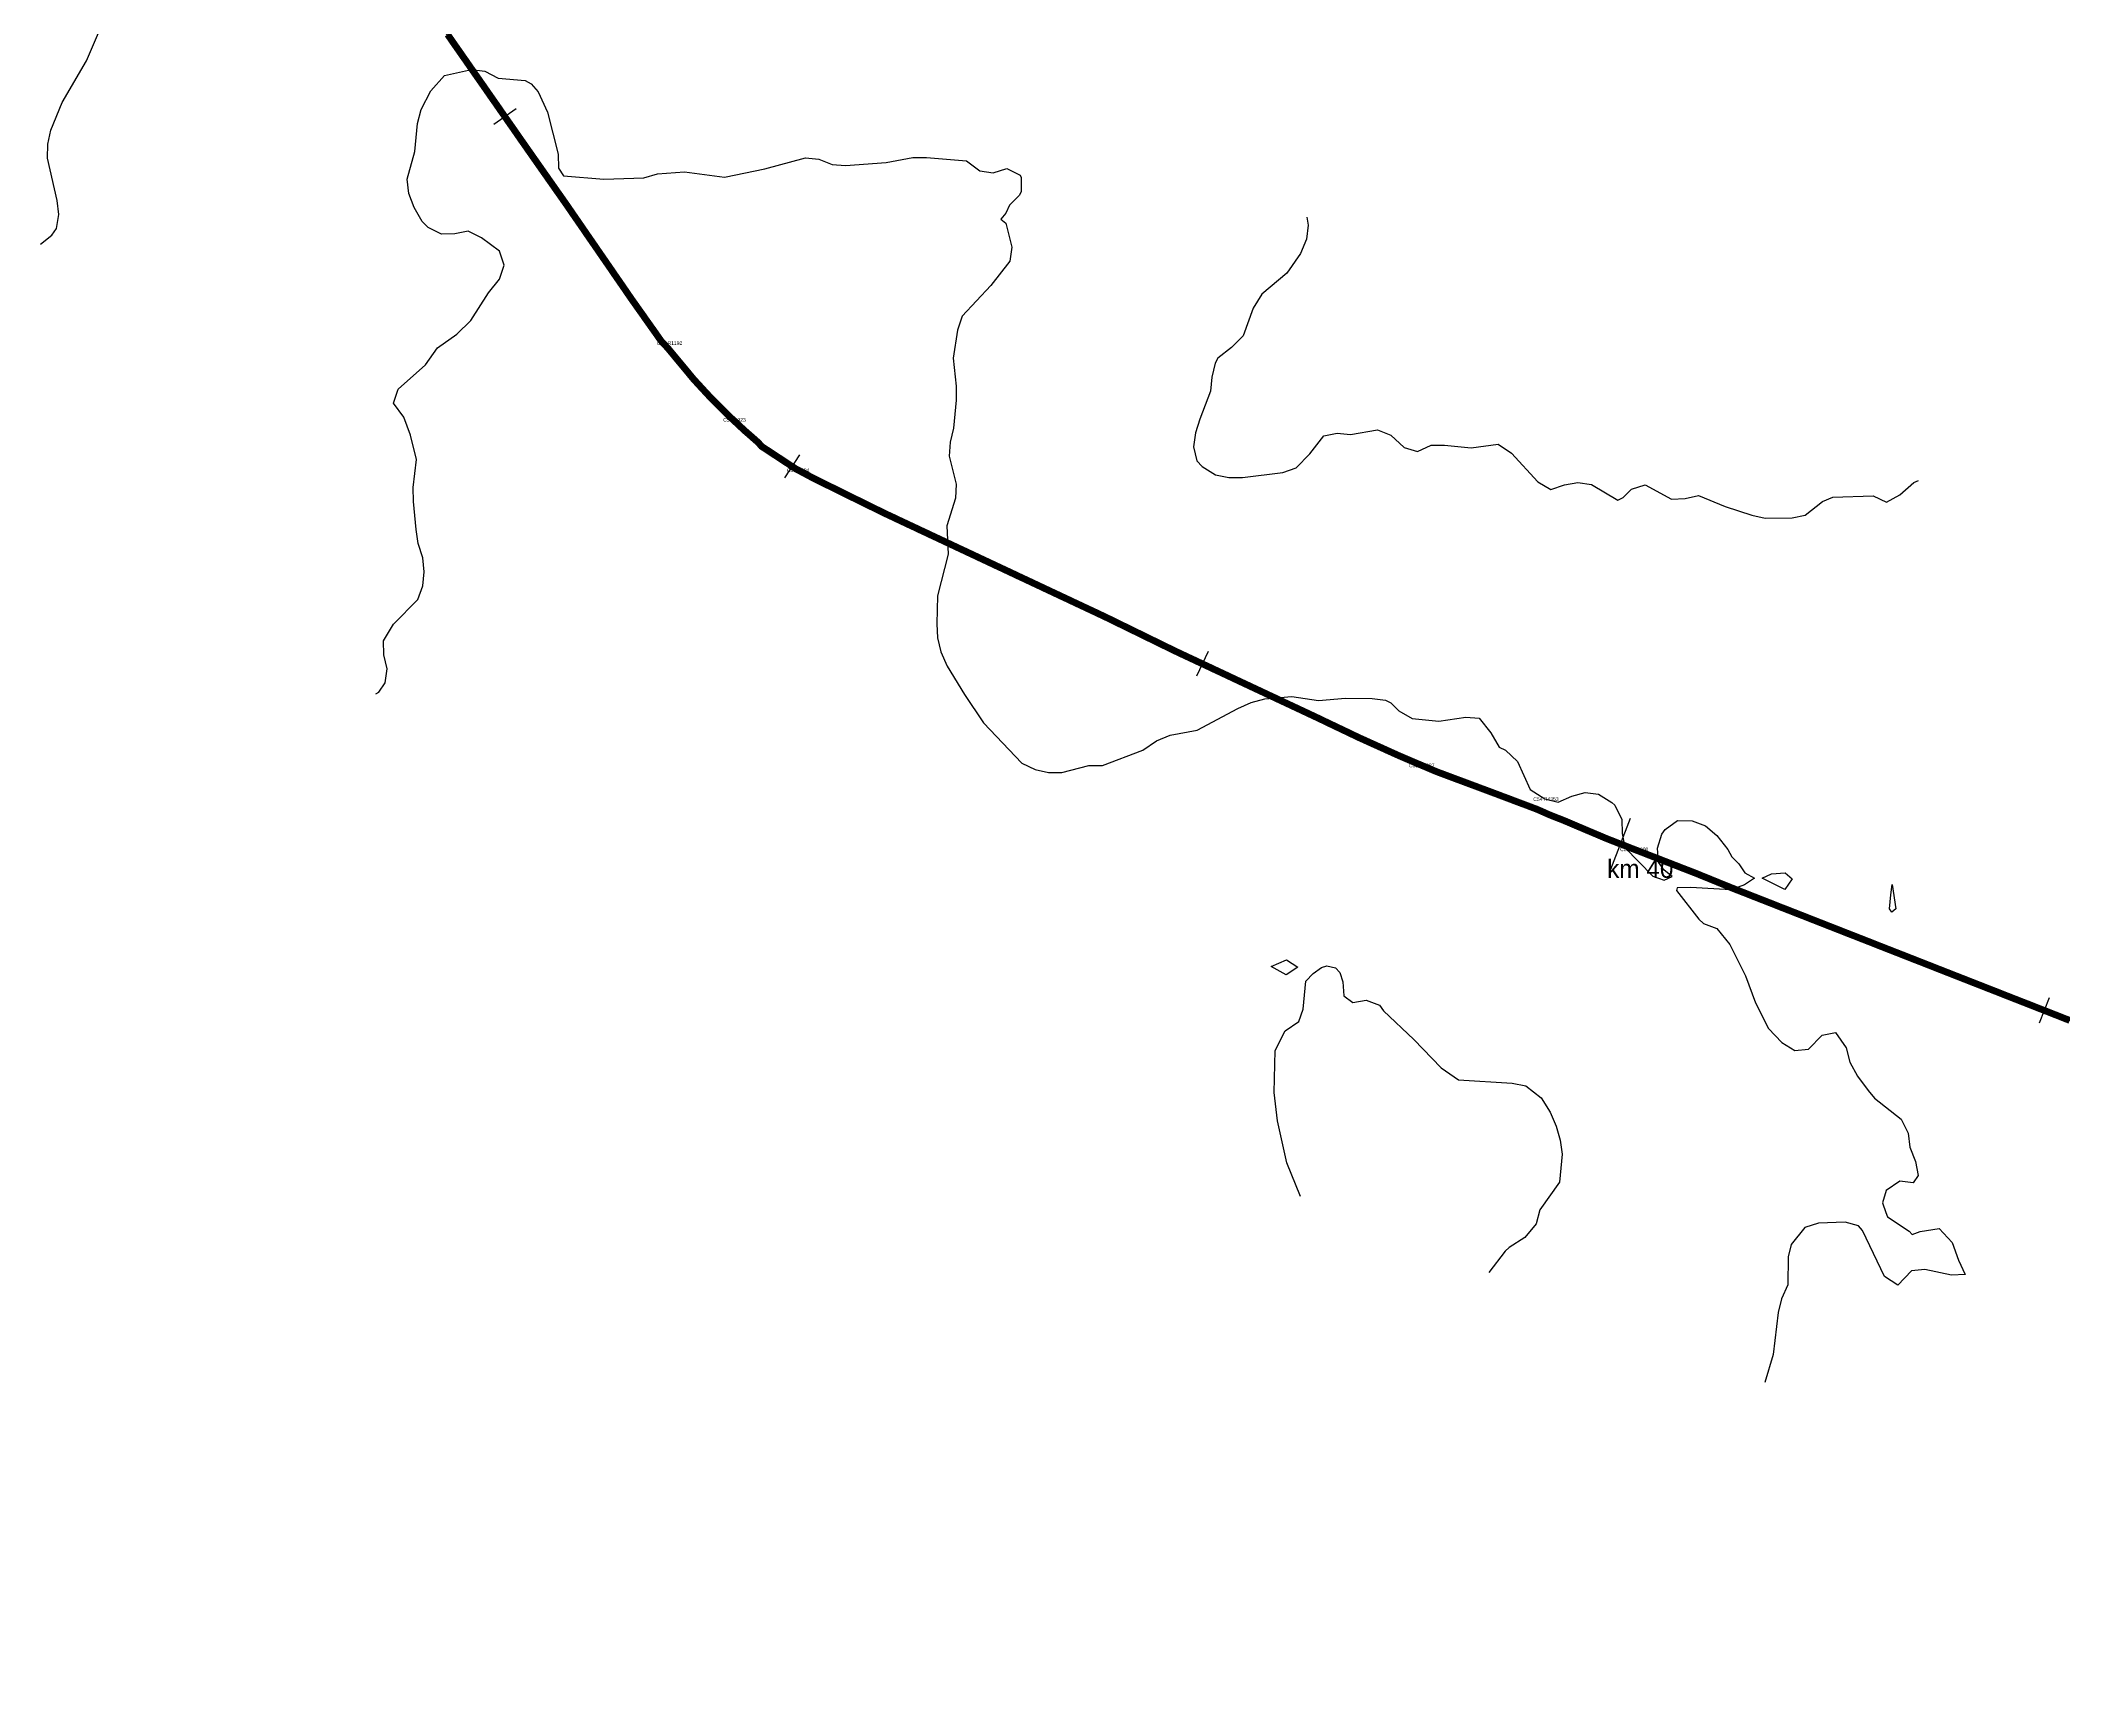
# Model space of a CAD drawing. Header units: metres. Extents: x 697254 to 930473, y 8023396 to 8227001.
# Drawn here: x 894092 to 898541, y 8041701 to 8045335 of the extents above; entities that cross this region are included whole.
import ezdxf

# ---------------------------------------------------------------- set-up
doc = ezdxf.new("R2010")
doc.units = ezdxf.units.M
for name, color, linetype in [('ALIGNMENT_FITTED', 4, 'Continuous'), ('CENTRELINE', 7, 'Continuous'), ('CHAINAGE', 7, 'Continuous'), ('CONTOUR_10M', 33, 'Continuous'), ('CONTOUR_INDEX_50M', 34, 'Continuous'), ('CURVE_LABELS', 4, 'Continuous'), ('GRADE_0-4', 3, 'Continuous')]:
    doc.layers.add(name, color=color, linetype=linetype)

msp = doc.modelspace()

# ---------------------------------------------------------------- linework, layer by layer
at = {"layer": 'ALIGNMENT_FITTED'}
for p, q in [((895430.8, 8044714), (894112.6, 8046595.9)), ((895537.4, 8044579.4), (895490.2, 8044636.2)), ((896991.8, 8043802), (895809.3, 8044361.6)), ((897296.9, 8043676.4), (897225.2, 8043703.3)), ((897476.7, 8043604.6), (897441.1, 8043619.5)), ((902325, 8041701.5), (897666.4, 8043528))]:
    msp.add_line(p, q, dxfattribs=at)
for centre, radius, start, end in [((896407.5, 8045398.1), 1192.4, -144.9905, -140.2864), ((896247.2, 8045169), 922.8, -140.2864, -128.0802), ((896106, 8044988.8), 693.8, -128.0802, -115.3238), ((898290.7, 8046547), 3036.8, -115.3238, -110.5401), ((895769.5, 8039600), 4353.2, 67.419, 69.4599), ((901316.6, 8052838), 10000, -112.58102, -111.40913)]:
    msp.add_arc(centre, radius, start, end, dxfattribs=at)
at = {"layer": 'CENTRELINE'}
msp.add_polyline3d([(898545, 8043183.3, 1442.9), (898535.7, 8043187, 1443.2), (898526.3, 8043190.7, 1443.4), (898517, 8043194.3, 1443.7), (898507.7, 8043198, 1443.7), (898498.4, 8043201.6, 1443.5), (898489, 8043205.3, 1443.3), (898479.7, 8043208.9, 1443.3), (898470.4, 8043212.6, 1443.4), (898461.1, 8043216.3, 1443.7), (898451.7, 8043219.9, 1443.8), (898442.4, 8043223.6, 1443.9), (898433.1, 8043227.2, 1443.9), (898423.8, 8043230.9, 1443.9), (898414.4, 8043234.5, 1444), (898405.1, 8043238.2, 1444.4), (898395.8, 8043241.9, 1444.7), (898386.5, 8043245.5, 1445), (898377.1, 8043249.2, 1445.3), (898367.8, 8043252.8, 1445.5), (898358.5, 8043256.5, 1445.5), (898349.2, 8043260.1, 1445.5), (898339.8, 8043263.8, 1445.4), (898330.5, 8043267.5, 1445.4), (898321.2, 8043271.1, 1445.6), (898311.9, 8043274.8, 1445.8), (898302.5, 8043278.4, 1445.9), (898293.2, 8043282.1, 1446), (898283.9, 8043285.7, 1446), (898274.6, 8043289.4, 1445.9), (898265.2, 8043293, 1445.9), (898255.9, 8043296.7, 1445.9), (898246.6, 8043300.4, 1446), (898237.3, 8043304, 1446.5), (898228, 8043307.7, 1447), (898218.6, 8043311.3, 1447.3), (898209.3, 8043315, 1447.2), (898200, 8043318.6, 1447), (898190.7, 8043322.3, 1446.6), (898181.3, 8043326, 1446.6), (898172, 8043329.6, 1446.7), (898162.7, 8043333.3, 1446.7), (898153.4, 8043336.9, 1447), (898144, 8043340.6, 1447.2), (898134.7, 8043344.2, 1447.3), (898125.4, 8043347.9, 1447.5), (898116.1, 8043351.6, 1447.6), (898106.7, 8043355.2, 1447.6), (898097.4, 8043358.9, 1447.5), (898088.1, 8043362.5, 1447.4), (898078.8, 8043366.2, 1447.4), (898069.4, 8043369.8, 1447.7), (898060.1, 8043373.5, 1448.1), (898050.8, 8043377.2, 1448.4), (898041.5, 8043380.8, 1448.4), (898032.1, 8043384.5, 1448.3), (898022.8, 8043388.1, 1448.1), (898013.5, 8043391.8, 1447.8), (898004.2, 8043395.4, 1448.1), (897994.8, 8043399.1, 1448.5), (897985.5, 8043402.7, 1448.7), (897976.2, 8043406.4, 1448.7), (897966.9, 8043410.1, 1448.7), (897957.5, 8043413.7, 1448.8), (897948.2, 8043417.4, 1448.7), (897938.9, 8043421, 1448.7), (897929.6, 8043424.7, 1448.7), (897920.2, 8043428.3, 1448.7), (897910.9, 8043432, 1448.8), (897901.6, 8043435.7, 1448.8), (897892.3, 8043439.3, 1448.7), (897883, 8043443, 1448.5), (897873.6, 8043446.6, 1448.3), (897864.3, 8043450.3, 1448.3), (897855, 8043453.9, 1448.7), (897845.7, 8043457.6, 1449.2), (897836.3, 8043461.3, 1449.6), (897827, 8043464.9, 1449.8), (897817.7, 8043468.6, 1449.9), (897808.4, 8043472.3, 1449.9), (897799.1, 8043476.1, 1449.9), (897789.8, 8043479.8, 1449.8), (897780.6, 8043483.6, 1449.7), (897771.3, 8043487.4, 1450.2), (897762, 8043491.2, 1451), (897752.7, 8043495, 1451.8), (897743.5, 8043498.7, 1451.4), (897734.2, 8043502.5, 1450.9), (897724.8, 8043506.2, 1450.3), (897715.5, 8043509.8, 1450.1), (897706.2, 8043513.4, 1449.9), (897696.8, 8043517, 1449.5), (897687.5, 8043520.7, 1449.2), (897678.2, 8043524.3, 1449.2), (897668.8, 8043527.9, 1449.3), (897659.5, 8043531.5, 1449.4), (897650.2, 8043535.2, 1449.5), (897640.8, 8043538.8, 1449.6), (897631.5, 8043542.4, 1449.7), (897622.2, 8043546, 1449.8), (897612.8, 8043549.7, 1449.9), (897603.5, 8043553.3, 1449.9), (897594.1, 8043556.9, 1450), (897584.8, 8043560.5, 1450.1), (897575.5, 8043564.2, 1450.2), (897566.1, 8043567.8, 1450.1), (897556.8, 8043571.4, 1450.1), (897547.5, 8043575.1, 1450.2), (897538.1, 8043578.7, 1450.5), (897528.9, 8043582.6, 1450.9), (897519.7, 8043586.5, 1451.3), (897510.5, 8043590.4, 1451.5), (897501.2, 8043594.3, 1451.7), (897492, 8043598.2, 1452), (897482.8, 8043602.1, 1452.2), (897473.6, 8043606, 1452.2), (897464.4, 8043609.9, 1452.1), (897455.1, 8043613.9, 1451.9), (897445.9, 8043617.8, 1451.7), (897436.6, 8043621.6, 1451.1), (897427.3, 8043625.2, 1450.5), (897418, 8043628.8, 1450.5), (897408.7, 8043632.6, 1450.8), (897399.6, 8043636.7, 1451.3), (897390.4, 8043640.8, 1451.3), (897381.2, 8043644.7, 1451.1), (897371.8, 8043648.2, 1450.9), (897362.5, 8043651.8, 1450.8), (897353.1, 8043655.3, 1450.8), (897343.7, 8043658.8, 1450.8), (897334.4, 8043662.3, 1450.9), (897325, 8043665.9, 1451), (897315.6, 8043669.4, 1451.2), (897306.2, 8043672.9, 1451.4), (897296.9, 8043676.5, 1451.5), (897287.5, 8043680, 1451.4), (897278.1, 8043683.5, 1451.4), (897268.7, 8043687, 1451.5), (897259.3, 8043690.5, 1451.6), (897250, 8043694, 1451.5), (897240.6, 8043697.5, 1451.4), (897231.2, 8043701, 1451.4), (897221.8, 8043704.5, 1451.3), (897212.4, 8043708, 1451.4), (897203, 8043711.5, 1451.5), (897193.7, 8043715, 1451.7), (897184.3, 8043718.5, 1451.8), (897174.9, 8043722, 1451.8), (897165.5, 8043725.5, 1451.8), (897156.2, 8043729.2, 1451.9), (897147, 8043733.2, 1451.9), (897137.8, 8043737.1, 1452.1), (897128.6, 8043741, 1452), (897119.3, 8043744.9, 1451.9), (897110.1, 8043748.8, 1451.7), (897100.9, 8043752.7, 1451.6), (897091.7, 8043756.7, 1451.5), (897082.5, 8043760.6, 1451.3), (897073.3, 8043764.7, 1451.1), (897064.2, 8043768.8, 1451), (897055.1, 8043772.9, 1450.9), (897046, 8043777.1, 1450.8), (897036.8, 8043781.2, 1450.7), (897027.7, 8043785.3, 1450.6), (897018.6, 8043789.4, 1450.6), (897009.4, 8043793.6, 1450.9), (897000.3, 8043797.7, 1451.2), (896991.2, 8043801.8, 1451.3), (896982.2, 8043806.1, 1451.2), (896973.1, 8043810.5, 1451.1), (896964.1, 8043814.8, 1451.1), (896955, 8043819.1, 1451.2), (896946, 8043823.4, 1451.3), (896937, 8043827.7, 1451.4), (896927.9, 8043832, 1451.2), (896918.9, 8043836.3, 1450.9), (896909.9, 8043840.7, 1450.6), (896900.8, 8043845, 1450.5), (896891.8, 8043849.3, 1450.5), (896882.7, 8043853.5, 1450.6), (896873.6, 8043857.8, 1450.6), (896864.6, 8043862, 1450.6), (896855.5, 8043866.3, 1450.5), (896846.4, 8043870.5, 1450.4), (896837.4, 8043874.8, 1450.1), (896828.3, 8043879, 1449.8), (896819.2, 8043883.3, 1449.6), (896810.2, 8043887.5, 1449.7), (896801.1, 8043891.8, 1449.8), (896792, 8043896, 1449.8), (896782.9, 8043900.3, 1449.8), (896773.9, 8043904.5, 1449.7), (896764.8, 8043908.8, 1449.5), (896755.7, 8043913, 1449.2), (896746.7, 8043917.3, 1449.1), (896737.6, 8043921.5, 1449), (896728.5, 8043925.8, 1448.9), (896719.5, 8043930, 1448.8), (896710.4, 8043934.3, 1448.7), (896701.3, 8043938.6, 1448.5), (896692.3, 8043942.8, 1448.2), (896683.2, 8043947.1, 1448), (896674.1, 8043951.3, 1448.1), (896665.1, 8043955.6, 1448.2), (896656, 8043959.8, 1448.5), (896646.9, 8043964.1, 1448.7), (896637.9, 8043968.3, 1448.9), (896628.8, 8043972.6, 1448.6), (896619.7, 8043976.8, 1448.3), (896610.6, 8043981.1, 1447.9), (896601.6, 8043985.3, 1447.5), (896592.5, 8043989.6, 1447.2), (896583.5, 8043993.9, 1447), (896574.5, 8043998.3, 1446.8), (896565.5, 8044002.7, 1446.6), (896556.5, 8044007.1, 1446.5), (896547.5, 8044011.5, 1446.4), (896538.5, 8044015.9, 1446.4), (896529.5, 8044020.3, 1446.3), (896520.5, 8044024.7, 1446.3), (896511.5, 8044029.1, 1446.3), (896502.5, 8044033.5, 1446.3), (896493.5, 8044037.9, 1446.2), (896484.5, 8044042.3, 1446), (896475.5, 8044046.7, 1445.8), (896466.5, 8044051.1, 1445.6), (896457.5, 8044055.5, 1445.6), (896448.5, 8044059.9, 1445.6), (896439.5, 8044064.3, 1445.6), (896430.5, 8044068.6, 1445.7), (896421.4, 8044072.9, 1445.7), (896412.4, 8044077.2, 1445.7), (896403.3, 8044081.4, 1445.6), (896394.2, 8044085.7, 1445.5), (896385.2, 8044089.9, 1445.5), (896376.1, 8044094.2, 1445.4), (896367, 8044098.4, 1445.5), (896358, 8044102.7, 1445.5), (896348.9, 8044107, 1445.5), (896339.8, 8044111.2, 1445.5), (896330.8, 8044115.5, 1445.5), (896321.7, 8044119.7, 1445.5), (896312.6, 8044124, 1445.6), (896303.6, 8044128.2, 1445.8), (896294.5, 8044132.5, 1446), (896285.4, 8044136.8, 1446.3), (896276.4, 8044141, 1446.7), (896267.3, 8044145.3, 1446.9), (896258.3, 8044149.5, 1447.2), (896249.2, 8044153.8, 1447), (896240.1, 8044158, 1447), (896231.1, 8044162.3, 1447), (896222, 8044166.6, 1447.3), (896212.9, 8044170.8, 1447.4), (896203.9, 8044175.1, 1447.6), (896194.8, 8044179.3, 1447.7), (896185.7, 8044183.6, 1447.8), (896176.7, 8044187.8, 1448), (896167.6, 8044192.1, 1448.3), (896158.5, 8044196.3, 1448.4), (896149.5, 8044200.6, 1448.5), (896140.4, 8044204.9, 1448.6), (896131.3, 8044209.1, 1448.8), (896122.3, 8044213.4, 1449.1), (896113.2, 8044217.6, 1449.4), (896104.1, 8044221.9, 1449.6), (896095.1, 8044226.1, 1449.8), (896086, 8044230.4, 1449.9), (896076.9, 8044234.7, 1450), (896067.9, 8044238.9, 1450.1), (896058.8, 8044243.2, 1450.2), (896049.7, 8044247.4, 1450.3), (896040.7, 8044251.7, 1450.3), (896031.6, 8044255.9, 1450.3), (896022.5, 8044260.2, 1450.4), (896013.5, 8044264.5, 1450.6), (896004.4, 8044268.7, 1450.7), (895995.3, 8044273, 1450.9), (895986.3, 8044277.2, 1451.4), (895977.2, 8044281.5, 1451.9), (895968.2, 8044285.8, 1452.3), (895959.1, 8044290, 1452.6), (895950, 8044294.3, 1452.7), (895941, 8044298.7, 1452.6), (895932, 8044303.1, 1452.7), (895923.1, 8044307.5, 1453.1), (895914.1, 8044311.9, 1453.4), (895905.1, 8044316.4, 1453.7), (895896.1, 8044320.8, 1454), (895887.1, 8044325.2, 1454.3), (895878.1, 8044329.6, 1454.6), (895869.1, 8044334.1, 1455.2), (895860.2, 8044338.5, 1455.8), (895851.2, 8044342.9, 1456.2), (895842.2, 8044347.3, 1456.1), (895833.2, 8044351.8, 1455.8), (895824.2, 8044356.2, 1455.4), (895815.2, 8044360.6, 1455.1), (895806.3, 8044365, 1455.1), (895797.3, 8044369.5, 1455.3), (895788.4, 8044374, 1455.5), (895779.5, 8044378.8, 1455.8), (895770.7, 8044383.5, 1456.2), (895761.9, 8044388.2, 1456.7), (895753, 8044392.9, 1456.8), (895744.6, 8044398.4, 1456.8), (895736.3, 8044403.9, 1456.6), (895727.9, 8044409.4, 1456.5), (895719.5, 8044414.9, 1456.5), (895711.2, 8044420.4, 1456.5), (895702.8, 8044425.9, 1456.6), (895694.4, 8044431.4, 1456.8), (895686.1, 8044436.9, 1457), (895677.7, 8044442.4, 1457), (895671.3, 8044450, 1457.1), (895663.8, 8044456.7, 1457.5), (895656.3, 8044463.3, 1458), (895648.8, 8044469.9, 1458.1), (895641.2, 8044476.5, 1457.9), (895633.9, 8044483.3, 1457.6), (895626.6, 8044490.1, 1457.2), (895619.3, 8044497, 1457.2), (895611.9, 8044503.8, 1457.2), (895604.8, 8044510.9, 1457.2), (895597.7, 8044517.9, 1457.1), (895590.6, 8044525, 1457), (895583.5, 8044532.1, 1456.9), (895576.5, 8044539.1, 1456.9), (895569.4, 8044546.2, 1456.8), (895562.3, 8044553.3, 1456.7), (895555.5, 8044560.7, 1456.6), (895548.7, 8044568, 1456.4), (895541.9, 8044575.4, 1456.2), (895535.1, 8044582.8, 1456), (895528.4, 8044590.1, 1455.8), (895522, 8044597.8, 1455.8), (895515.6, 8044605.6, 1455.7), (895509.2, 8044613.3, 1455.6), (895502.8, 8044621, 1455.5), (895496.4, 8044628.7, 1455.5), (895490, 8044636.4, 1455.4), (895483.6, 8044644.1, 1455.4), (895477.2, 8044651.8, 1455.3), (895470.8, 8044659.5, 1455.1), (895463.9, 8044666.8, 1454.9), (895457.1, 8044674.1, 1454.8), (895451.3, 8044682.3, 1454.8), (895445.6, 8044690.5, 1455), (895439.8, 8044698.7, 1454.9), (895434, 8044706.8, 1454.7), (895428.2, 8044715, 1454.5), (895422.4, 8044723.2, 1454.2), (895416.7, 8044731.4, 1453.8), (895410.9, 8044739.6, 1453.5), (895405.1, 8044747.7, 1453.5), (895399.3, 8044755.9, 1453.5), (895393.5, 8044764.1, 1453.5), (895387.8, 8044772.3, 1453.4), (895382.1, 8044780.6, 1453.3), (895376.5, 8044788.8, 1453.2), (895370.8, 8044797.1, 1453), (895365.1, 8044805.3, 1452.7), (895359.4, 8044813.6, 1452.5), (895353.7, 8044821.8, 1452.5), (895348.1, 8044830.1, 1452.6), (895342.4, 8044838.3, 1452.6), (895336.7, 8044846.6, 1452.4), (895331, 8044854.8, 1452), (895325.3, 8044863.1, 1451.7), (895319.6, 8044871.3, 1451.9), (895314, 8044879.6, 1452.1), (895308.3, 8044887.8, 1452.1), (895302.6, 8044896, 1451.8), (895296.9, 8044904.3, 1451.5), (895291.2, 8044912.5, 1451.2), (895285.6, 8044920.8, 1450.9), (895279.9, 8044929, 1450.5), (895274.2, 8044937.3, 1450.6), (895268.5, 8044945.5, 1450.7), (895262.8, 8044953.8, 1450.6), (895257.2, 8044962, 1450.4), (895251.5, 8044970.3, 1450.4), (895245.8, 8044978.5, 1450.2), (895240, 8044986.7, 1450), (895234.3, 8044994.9, 1450), (895228.5, 8045003.1, 1450), (895222.7, 8045011.3, 1450), (895217, 8045019.5, 1450), (895211.2, 8045027.7, 1450), (895205.5, 8045035.9, 1450), (895199.7, 8045044.1, 1450.1), (895194, 8045052.3, 1450.2), (895188.2, 8045060.5, 1450.6), (895182.5, 8045068.7, 1450.9), (895176.7, 8045076.9, 1451.1), (895171, 8045085.1, 1451.1), (895165.2, 8045093.3, 1450.8), (895159.5, 8045101.5, 1450.6), (895153.8, 8045109.7, 1450.6), (895148, 8045117.9, 1450.7), (895142.3, 8045126.1, 1450.7), (895136.6, 8045134.4, 1450.7), (895130.9, 8045142.6, 1450.5), (895125.1, 8045150.8, 1450.4), (895119.4, 8045159, 1450.4), (895113.7, 8045167.2, 1450.5), (895107.9, 8045175.4, 1450.5), (895102.2, 8045183.7, 1450.5), (895096.5, 8045191.9, 1450.5), (895090.8, 8045200.1, 1450.5), (895085, 8045208.3, 1450.3), (895079.3, 8045216.5, 1450.3), (895073.6, 8045224.7, 1450.4), (895067.9, 8045233, 1450.6), (895062.1, 8045241.2, 1450.6), (895056.4, 8045249.4, 1450.5), (895050.7, 8045257.6, 1450.4), (895044.9, 8045265.8, 1450.3), (895039.2, 8045274, 1450.1), (895033.5, 8045282.2, 1449.8), (895027.8, 8045290.5, 1449.6), (895022, 8045298.7, 1449.4), (895016.3, 8045306.9, 1449.3), (895010.6, 8045315.1, 1449.1), (895004.8, 8045323.3, 1449), (894999.1, 8045331.5, 1448.9), (894993.4, 8045339.8, 1448.8)], dxfattribs=at)
at = {"layer": 'CHAINAGE'}
for p, q in [((895138.3, 8045184.4), (895089.1, 8045150.1)), ((895761.1, 8044423.5), (895728.1, 8044373.3)), ((896659.7, 8043991.2), (896634.2, 8043936.9)), ((897587.9, 8043623.7), (897544.4, 8043511.9)), ((898509.3, 8043229.6), (898487.4, 8043173.7))]:
    msp.add_line(p, q, dxfattribs=at)
at = {"layer": 'CONTOUR_10M'}
for points, elevation in [([(894092.4, 8044886.7), (894117.7, 8044906.5), (894128, 8044921.6), (894132.7, 8044952.3), (894128.9, 8044983.2), (894107.9, 8045076), (894108.9, 8045106.8), (894115.4, 8045137.4), (894140, 8045198.5), (894193.6, 8045289.9), (894245.5, 8045412)], 1440), ([(896877.1, 8044946.6), (896879.8, 8044928.9), (896876.5, 8044898.1), (896862.9, 8044866.4), (896832.6, 8044823.2), (896777.7, 8044776.9), (896758.9, 8044746.5), (896737, 8044685.3), (896711.2, 8044659.8), (896681.2, 8044636.1), (896675.6, 8044624.9), (896668.1, 8044594.3), (896664.8, 8044563.6), (896641.6, 8044502.4), (896632.4, 8044471.8), (896627.5, 8044441.1), (896635.3, 8044410.2), (896647, 8044397.7), (896676.1, 8044379.4), (896705.5, 8044373.8), (896735.1, 8044374), (896823.9, 8044384.5), (896853.6, 8044395.2), (896883.7, 8044425.6), (896914.1, 8044465.6), (896943.7, 8044470.9), (896973.2, 8044468.1), (897032.4, 8044478.4), (897061.7, 8044466.5), (897090.7, 8044440), (897120.1, 8044431), (897149.9, 8044445), (897179.4, 8044445.1), (897238.3, 8044438.9), (897297.5, 8044447), (897326.8, 8044427.2), (897384.5, 8044364), (897413.7, 8044347.7), (897443.4, 8044357.4), (897473, 8044362.7), (897502.5, 8044358), (897560.8, 8044323.9), (897572.4, 8044330), (897590.8, 8044348.2), (897620.5, 8044357.3), (897679, 8044326.1), (897708.5, 8044327.7), (897738.2, 8044334.3), (897796.8, 8044309.9), (897855.4, 8044291), (897884.8, 8044284.6), (897943.9, 8044284.9), (897972.4, 8044291.2), (898010.9, 8044321.3), (898033.4, 8044330.5), (898122, 8044333.6), (898151.3, 8044319.6), (898181.1, 8044335.3), (898211.2, 8044362.5), (898222, 8044367.5)], 1440), ([(896798.4, 8043298.2), (896832.1, 8043313), (896857.4, 8043297.1), (896831.5, 8043279.8), (896798.4, 8043298.2)], 1460), ([(896862.6, 8042792.5), (896833.2, 8042866.4), (896812.2, 8042959.2), (896805.4, 8043020.9), (896807.3, 8043113.3), (896829.1, 8043157.1), (896859, 8043177.4), (896868.6, 8043204.4), (896875, 8043265.9), (896890.6, 8043283.2), (896908.9, 8043296), (896920.5, 8043299.8), (896939.6, 8043295.4), (896949.7, 8043285.1), (896955.9, 8043264.3), (896958.5, 8043233.5), (896977.9, 8043218.9), (897007.5, 8043224.4), (897036.8, 8043213.1), (897045.1, 8043200.9), (897112.1, 8043138), (897172.2, 8043075.2), (897210.7, 8043049), (897328.7, 8043041.7), (897358.1, 8043035.7), (897392.2, 8043009.3), (897412.2, 8042978.1), (897425.1, 8042947), (897433.7, 8042916.1), (897438, 8042885.2), (897432.7, 8042823.7), (897389.1, 8042763), (897381.2, 8042732.3), (897356.3, 8042702), (897321.5, 8042680.6), (897313.1, 8042672.1), (897277.2, 8042625.4)], 1460)]:
    msp.add_lwpolyline(points, dxfattribs=dict(at, elevation=elevation))
at = {"layer": 'CONTOUR_INDEX_50M', "elevation": 1450}
for points in [[(894829.5, 8043898.3), (894836.1, 8043901.8), (894850.3, 8043921.9), (894854.7, 8043952.6), (894847.4, 8043983.5), (894846.8, 8044014.4), (894868.5, 8044051), (894922, 8044105.3), (894933, 8044135.8), (894935.8, 8044166.6), (894932.9, 8044197.4), (894923, 8044228.4), (894918.2, 8044259.3), (894912.6, 8044321), (894912.1, 8044351.8), (894919.2, 8044413.3), (894906.3, 8044466.7), (894891.5, 8044506.2), (894868.7, 8044537.5), (894878.6, 8044568.1), (894938.8, 8044621.2), (894965.4, 8044658.7), (895008, 8044688.7), (895039, 8044718.9), (895077.4, 8044779.7), (895101.6, 8044810), (895111.9, 8044840.6), (895101.4, 8044871.6), (895062.5, 8044900.6), (895033.2, 8044915.7), (895003.6, 8044909.7), (894974, 8044908.6), (894944.8, 8044923.8), (894931.4, 8044936.6), (894913.8, 8044967.7), (894902.5, 8044998.7), (894899, 8045029.6), (894915.6, 8045090.9), (894921.5, 8045152.3), (894929.6, 8045183), (894950.7, 8045224.2), (894980.9, 8045258), (895040.2, 8045271), (895069.7, 8045267.7), (895098.9, 8045251.7), (895157.9, 8045247), (895171.3, 8045239.8), (895186.9, 8045222.3), (895207.1, 8045177.5), (895230.8, 8045084.7), (895231.6, 8045053.8), (895242.3, 8045037), (895330.8, 8045029.7), (895419.4, 8045032.5), (895449.1, 8045041.9), (895508.2, 8045046), (895596.6, 8045034.2), (895685.5, 8045052.8), (895774.6, 8045076.9), (895804.1, 8045073.9), (895833.4, 8045061.9), (895862.8, 8045059.6), (895951.6, 8045066.8), (896010.8, 8045077.2), (896040.4, 8045077.8), (896128.8, 8045070.3), (896157.9, 8045048), (896187.3, 8045043.8), (896217, 8045053.3), (896246.3, 8045038.4), (896248.6, 8045033.7), (896248.7, 8045002.9), (896245.4, 8044994.6), (896223.4, 8044972.7), (896215.1, 8044955.4), (896203.9, 8044942.2), (896214.7, 8044932.8), (896228.3, 8044880.2), (896224.1, 8044849.5), (896182.4, 8044795.8), (896118.8, 8044728.3), (896108.7, 8044697.7), (896099.2, 8044636.3), (896105.7, 8044574.6), (896105.9, 8044543.8), (896100.2, 8044482.3), (896092.4, 8044451.7), (896090.4, 8044420.9), (896106.2, 8044359), (896104.7, 8044328.3), (896085.6, 8044267.1), (896087.9, 8044205.4), (896064.5, 8044113.5), (896063.2, 8044051.9), (896064.7, 8044021.1), (896072.1, 8043990.1), (896085.9, 8043959.1), (896124.4, 8043896.7), (896165.7, 8043834.3), (896250.2, 8043745.7), (896279.5, 8043731.2), (896308.9, 8043725.1), (896338.4, 8043724.9), (896397.7, 8043740), (896427.3, 8043740.1), (896516.5, 8043773.8), (896546.4, 8043794.4), (896576.2, 8043807.4), (896635.5, 8043818), (896725, 8043865.5), (896754.8, 8043878.7), (896784.5, 8043886.9), (896843.6, 8043892.4), (896902.5, 8043883.2), (896961.7, 8043888.3), (897020.7, 8043887.4), (897050.1, 8043883.7), (897061.5, 8043878.2), (897079.2, 8043860.4), (897108.4, 8043843.6), (897167.3, 8043837.9), (897226.6, 8043846.7), (897256.1, 8043844.8), (897281.7, 8043812.2), (897299.8, 8043781), (897313.7, 8043773.8), (897340.3, 8043749.4), (897367.7, 8043687.3), (897400.1, 8043666.8), (897429.5, 8043660), (897459.3, 8043672.8), (897489, 8043680.8), (897518.5, 8043677.6), (897547.6, 8043658.9), (897553.9, 8043652.8), (897569.5, 8043621.7), (897570, 8043590.9), (897576.4, 8043560), (897637.9, 8043497.1), (897662.3, 8043488.1), (897680.5, 8043496.3), (897662.8, 8043510.4), (897650.4, 8043527.7), (897648.2, 8043558.5), (897657.7, 8043589.1), (897664.5, 8043599.6), (897691.6, 8043619.3), (897724, 8043618.3), (897753.3, 8043607.6), (897778.7, 8043586.7), (897802.9, 8043555.5), (897811, 8043539.4), (897826.8, 8043524.2), (897839.8, 8043504.5), (897860.9, 8043492.7), (897839.3, 8043477.8), (897809.5, 8043467.2), (897721.1, 8043472.2), (897691.5, 8043471.4), (897689.7, 8043465.3), (897738.8, 8043402.7), (897749, 8043392.8), (897778.3, 8043381.8), (897807.2, 8043347), (897841.2, 8043277.5), (897863.6, 8043218.1), (897892.1, 8043162.2), (897921, 8043131.2), (897950.1, 8043113.6), (897979.7, 8043116.7), (898009.9, 8043147), (898039.5, 8043153.2), (898062.6, 8043119.1), (898070.8, 8043088.2), (898087.9, 8043057), (898111.1, 8043025.8), (898125.2, 8043008.6), (898183.9, 8042962.7), (898198.7, 8042931.6), (898202.8, 8042900.8), (898215.3, 8042869.7), (898220.7, 8042838.8), (898210.1, 8042822.7), (898180.6, 8042826.5), (898150.7, 8042805.9), (898142.7, 8042778.8), (898149.7, 8042756.9), (898153.9, 8042747.7), (898201.6, 8042716), (898207.8, 8042709), (898225.1, 8042715.5), (898267.1, 8042722.3), (898296, 8042691), (898309.4, 8042652.3), (898324.5, 8042621.2), (898294.6, 8042619.7), (898235.8, 8042631.9), (898206.2, 8042629.2), (898176.1, 8042597.7), (898146.9, 8042616.6), (898098.8, 8042718), (898090.1, 8042728.2), (898060.7, 8042736.2), (898001.6, 8042733.5), (897971.9, 8042724.1), (897941.7, 8042687), (897935.3, 8042659.7), (897934.4, 8042598.1), (897920.6, 8042567.6), (897913.1, 8042537), (897902.1, 8042444.8), (897884.1, 8042383.5)], [(897878.3, 8043492.4), (897898.8, 8043502.4), (897928.4, 8043504.3), (897943.8, 8043491.1), (897927.7, 8043467.6), (897878.3, 8043492.4)], [(898161.3, 8043455.9), (898164.1, 8043478.4), (898171.6, 8043424.9), (898162.9, 8043418.1), (898158.1, 8043425.2), (898161.3, 8043455.9)]]:
    msp.add_lwpolyline(points, dxfattribs=at)
at = {"layer": 'GRADE_0-4', "const_width": 15}
msp.add_lwpolyline([(898554.3, 8043179.7), (898545, 8043183.3), (898535.7, 8043187), (898526.3, 8043190.7), (898517, 8043194.3), (898507.7, 8043198), (898498.4, 8043201.6), (898489, 8043205.3), (898479.7, 8043208.9), (898470.4, 8043212.6), (898461.1, 8043216.3), (898451.7, 8043219.9), (898442.4, 8043223.6), (898433.1, 8043227.2), (898423.8, 8043230.9), (898414.4, 8043234.5), (898405.1, 8043238.2), (898395.8, 8043241.9), (898386.5, 8043245.5), (898377.1, 8043249.2), (898367.8, 8043252.8), (898358.5, 8043256.5), (898349.2, 8043260.1), (898339.8, 8043263.8), (898330.5, 8043267.5), (898321.2, 8043271.1), (898311.9, 8043274.8), (898302.5, 8043278.4), (898293.2, 8043282.1), (898283.9, 8043285.7), (898274.6, 8043289.4), (898265.2, 8043293), (898255.9, 8043296.7), (898246.6, 8043300.4), (898237.3, 8043304), (898228, 8043307.7), (898218.6, 8043311.3), (898209.3, 8043315), (898200, 8043318.6), (898190.7, 8043322.3), (898181.3, 8043326), (898172, 8043329.6), (898162.7, 8043333.3), (898153.4, 8043336.9), (898144, 8043340.6), (898134.7, 8043344.2), (898125.4, 8043347.9), (898116.1, 8043351.6), (898106.7, 8043355.2), (898097.4, 8043358.9), (898088.1, 8043362.5), (898078.8, 8043366.2), (898069.4, 8043369.8), (898060.1, 8043373.5), (898050.8, 8043377.2), (898041.5, 8043380.8), (898032.1, 8043384.5), (898022.8, 8043388.1), (898013.5, 8043391.8), (898004.2, 8043395.4), (897994.8, 8043399.1), (897985.5, 8043402.7), (897976.2, 8043406.4), (897966.9, 8043410.1), (897957.5, 8043413.7), (897948.2, 8043417.4), (897938.9, 8043421), (897929.6, 8043424.7), (897920.2, 8043428.3), (897910.9, 8043432), (897901.6, 8043435.7), (897892.3, 8043439.3), (897883, 8043443), (897873.6, 8043446.6), (897864.3, 8043450.3), (897855, 8043453.9), (897845.7, 8043457.6), (897836.3, 8043461.3), (897827, 8043464.9), (897817.7, 8043468.6), (897808.4, 8043472.3), (897799.1, 8043476.1), (897789.8, 8043479.8), (897780.6, 8043483.6), (897771.3, 8043487.4), (897762, 8043491.2), (897752.7, 8043495), (897743.5, 8043498.7), (897734.2, 8043502.5), (897724.8, 8043506.2), (897715.5, 8043509.8), (897706.2, 8043513.4), (897696.8, 8043517), (897687.5, 8043520.7), (897678.2, 8043524.3), (897668.8, 8043527.9), (897659.5, 8043531.5), (897650.2, 8043535.2), (897640.8, 8043538.8), (897631.5, 8043542.4), (897622.2, 8043546), (897612.8, 8043549.7), (897603.5, 8043553.3), (897594.1, 8043556.9), (897584.8, 8043560.5), (897575.5, 8043564.2), (897566.1, 8043567.8), (897556.8, 8043571.4), (897547.5, 8043575.1), (897538.1, 8043578.7), (897528.9, 8043582.6), (897519.7, 8043586.5), (897510.5, 8043590.4), (897501.2, 8043594.3), (897492, 8043598.2), (897482.8, 8043602.1), (897473.6, 8043606), (897464.4, 8043609.9), (897455.1, 8043613.9), (897445.9, 8043617.8), (897436.6, 8043621.6), (897427.3, 8043625.2), (897418, 8043628.8), (897408.7, 8043632.6), (897399.6, 8043636.7), (897390.4, 8043640.8), (897381.2, 8043644.7), (897371.8, 8043648.2), (897362.5, 8043651.8), (897353.1, 8043655.3), (897343.7, 8043658.8), (897334.4, 8043662.3), (897325, 8043665.9), (897315.6, 8043669.4), (897306.2, 8043672.9), (897296.9, 8043676.5), (897287.5, 8043680), (897278.1, 8043683.5), (897268.7, 8043687), (897259.3, 8043690.5), (897250, 8043694), (897240.6, 8043697.5), (897231.2, 8043701), (897221.8, 8043704.5), (897212.4, 8043708), (897203, 8043711.5), (897193.7, 8043715), (897184.3, 8043718.5), (897174.9, 8043722), (897165.5, 8043725.5), (897156.2, 8043729.2), (897147, 8043733.2), (897137.8, 8043737.1), (897128.6, 8043741), (897119.3, 8043744.9), (897110.1, 8043748.8), (897100.9, 8043752.7), (897091.7, 8043756.7), (897082.5, 8043760.6), (897073.3, 8043764.7), (897064.2, 8043768.8), (897055.1, 8043772.9), (897046, 8043777.1), (897036.8, 8043781.2), (897027.7, 8043785.3), (897018.6, 8043789.4), (897009.4, 8043793.6), (897000.3, 8043797.7), (896991.2, 8043801.8), (896982.2, 8043806.1), (896973.1, 8043810.5), (896964.1, 8043814.8), (896955, 8043819.1), (896946, 8043823.4), (896937, 8043827.7), (896927.9, 8043832), (896918.9, 8043836.3), (896909.9, 8043840.7), (896900.8, 8043845), (896891.8, 8043849.3), (896882.7, 8043853.5), (896873.6, 8043857.8), (896864.6, 8043862), (896855.5, 8043866.3), (896846.4, 8043870.5), (896837.4, 8043874.8), (896828.3, 8043879), (896819.2, 8043883.3), (896810.2, 8043887.5), (896801.1, 8043891.8), (896792, 8043896), (896782.9, 8043900.3), (896773.9, 8043904.5), (896764.8, 8043908.8), (896755.7, 8043913), (896746.7, 8043917.3), (896737.6, 8043921.5), (896728.5, 8043925.8), (896719.5, 8043930), (896710.4, 8043934.3), (896701.3, 8043938.6), (896692.3, 8043942.8), (896683.2, 8043947.1), (896674.1, 8043951.3), (896665.1, 8043955.6), (896656, 8043959.8), (896646.9, 8043964.1), (896637.9, 8043968.3), (896628.8, 8043972.6), (896619.7, 8043976.8), (896610.6, 8043981.1), (896601.6, 8043985.3), (896592.5, 8043989.6), (896583.5, 8043993.9), (896574.5, 8043998.3), (896565.5, 8044002.7), (896556.5, 8044007.1), (896547.5, 8044011.5), (896538.5, 8044015.9), (896529.5, 8044020.3), (896520.5, 8044024.7), (896511.5, 8044029.1), (896502.5, 8044033.5), (896493.5, 8044037.9), (896484.5, 8044042.3), (896475.5, 8044046.7), (896466.5, 8044051.1), (896457.5, 8044055.5), (896448.5, 8044059.9), (896439.5, 8044064.3), (896430.5, 8044068.6), (896421.4, 8044072.9), (896412.4, 8044077.2), (896403.3, 8044081.4), (896394.2, 8044085.7), (896385.2, 8044089.9), (896376.1, 8044094.2), (896367, 8044098.4), (896358, 8044102.7), (896348.9, 8044107), (896339.8, 8044111.2), (896330.8, 8044115.5), (896321.7, 8044119.7), (896312.6, 8044124), (896303.6, 8044128.2), (896294.5, 8044132.5), (896285.4, 8044136.8), (896276.4, 8044141), (896267.3, 8044145.3), (896258.3, 8044149.5), (896249.2, 8044153.8), (896240.1, 8044158), (896231.1, 8044162.3), (896222, 8044166.6), (896212.9, 8044170.8), (896203.9, 8044175.1), (896194.8, 8044179.3), (896185.7, 8044183.6), (896176.7, 8044187.8), (896167.6, 8044192.1), (896158.5, 8044196.3), (896149.5, 8044200.6), (896140.4, 8044204.9), (896131.3, 8044209.1), (896122.3, 8044213.4), (896113.2, 8044217.6), (896104.1, 8044221.9), (896095.1, 8044226.1), (896086, 8044230.4), (896076.9, 8044234.7), (896067.9, 8044238.9), (896058.8, 8044243.2), (896049.7, 8044247.4), (896040.7, 8044251.7), (896031.6, 8044255.9), (896022.5, 8044260.2), (896013.5, 8044264.5), (896004.4, 8044268.7), (895995.3, 8044273), (895986.3, 8044277.2), (895977.2, 8044281.5), (895968.2, 8044285.8), (895959.1, 8044290), (895950, 8044294.3), (895941, 8044298.7), (895932, 8044303.1), (895923.1, 8044307.5), (895914.1, 8044311.9), (895905.1, 8044316.4), (895896.1, 8044320.8), (895887.1, 8044325.2), (895878.1, 8044329.6), (895869.1, 8044334.1), (895860.2, 8044338.5), (895851.2, 8044342.9), (895842.2, 8044347.3), (895833.2, 8044351.8), (895824.2, 8044356.2), (895815.2, 8044360.6), (895806.3, 8044365), (895797.3, 8044369.5), (895788.4, 8044374), (895779.5, 8044378.8), (895770.7, 8044383.5), (895761.9, 8044388.2), (895753, 8044392.9), (895744.6, 8044398.4), (895736.3, 8044403.9), (895727.9, 8044409.4), (895719.5, 8044414.9), (895711.2, 8044420.4), (895702.8, 8044425.9), (895694.4, 8044431.4), (895686.1, 8044436.9), (895677.7, 8044442.4), (895671.3, 8044450), (895663.8, 8044456.7), (895656.3, 8044463.3), (895648.8, 8044469.9), (895641.2, 8044476.5), (895633.9, 8044483.3), (895626.6, 8044490.1), (895619.3, 8044497), (895611.9, 8044503.8), (895604.8, 8044510.9), (895597.7, 8044517.9), (895590.6, 8044525), (895583.5, 8044532.1), (895576.5, 8044539.1), (895569.4, 8044546.2), (895562.3, 8044553.3), (895555.5, 8044560.7), (895548.7, 8044568), (895541.9, 8044575.4), (895535.1, 8044582.8), (895528.4, 8044590.1), (895522, 8044597.8), (895515.6, 8044605.6), (895509.2, 8044613.3), (895502.8, 8044621), (895496.4, 8044628.7), (895490, 8044636.4), (895483.6, 8044644.1), (895477.2, 8044651.8), (895470.8, 8044659.5), (895463.9, 8044666.8), (895457.1, 8044674.1), (895451.3, 8044682.3), (895445.6, 8044690.5), (895439.8, 8044698.7), (895434, 8044706.8), (895428.2, 8044715), (895422.4, 8044723.2), (895416.7, 8044731.4), (895410.9, 8044739.6), (895405.1, 8044747.7), (895399.3, 8044755.9), (895393.5, 8044764.1), (895387.8, 8044772.3), (895382.1, 8044780.6), (895376.5, 8044788.8), (895370.8, 8044797.1), (895365.1, 8044805.3), (895359.4, 8044813.6), (895353.7, 8044821.8), (895348.1, 8044830.1), (895342.4, 8044838.3), (895336.7, 8044846.6), (895331, 8044854.8), (895325.3, 8044863.1), (895319.6, 8044871.3), (895314, 8044879.6), (895308.3, 8044887.8), (895302.6, 8044896), (895296.9, 8044904.3), (895291.2, 8044912.5), (895285.6, 8044920.8), (895279.9, 8044929), (895274.2, 8044937.3), (895268.5, 8044945.5), (895262.8, 8044953.8), (895257.2, 8044962), (895251.5, 8044970.3), (895245.8, 8044978.5), (895240, 8044986.7), (895234.3, 8044994.9), (895228.5, 8045003.1), (895222.7, 8045011.3), (895217, 8045019.5), (895211.2, 8045027.7), (895205.5, 8045035.9), (895199.7, 8045044.1), (895194, 8045052.3), (895188.2, 8045060.5), (895182.5, 8045068.7), (895176.7, 8045076.9), (895171, 8045085.1), (895165.2, 8045093.3), (895159.5, 8045101.5), (895153.8, 8045109.7), (895148, 8045117.9), (895142.3, 8045126.1), (895136.6, 8045134.4), (895130.9, 8045142.6), (895125.1, 8045150.8), (895119.4, 8045159), (895113.7, 8045167.2), (895107.9, 8045175.4), (895102.2, 8045183.7), (895096.5, 8045191.9), (895090.8, 8045200.1), (895085, 8045208.3), (895079.3, 8045216.5), (895073.6, 8045224.7), (895067.9, 8045233), (895062.1, 8045241.2), (895056.4, 8045249.4), (895050.7, 8045257.6), (895044.9, 8045265.8), (895039.2, 8045274), (895033.5, 8045282.2), (895027.8, 8045290.5), (895022, 8045298.7), (895016.3, 8045306.9), (895010.6, 8045315.1), (895004.8, 8045323.3), (894999.1, 8045331.5), (894993.4, 8045339.8), (894987.7, 8045348)], dxfattribs=at)

# ---------------------------------------------------------------- texts
at = {"layer": 'CHAINAGE'}
msp.add_text('km 40', height=40, dxfattribs=at).set_placement((897537.2, 8043493.2))
at = {"layer": 'CURVE_LABELS'}
for s, p in [('C58 R1192', (895447.8, 8044665.4)), ('C57 R923', (895593.6, 8044496.5)), ('C56 R694', (895733.5, 8044385.7)), ('C55 R3037', (897101.6, 8043736.4)), ('C54 R4353', (897374.7, 8043662.5)), ('C53 R10000', (897565.7, 8043551.9))]:
    msp.add_text(s, height=8, dxfattribs=at).set_placement(p)

doc.saveas('drawing.dxf')
